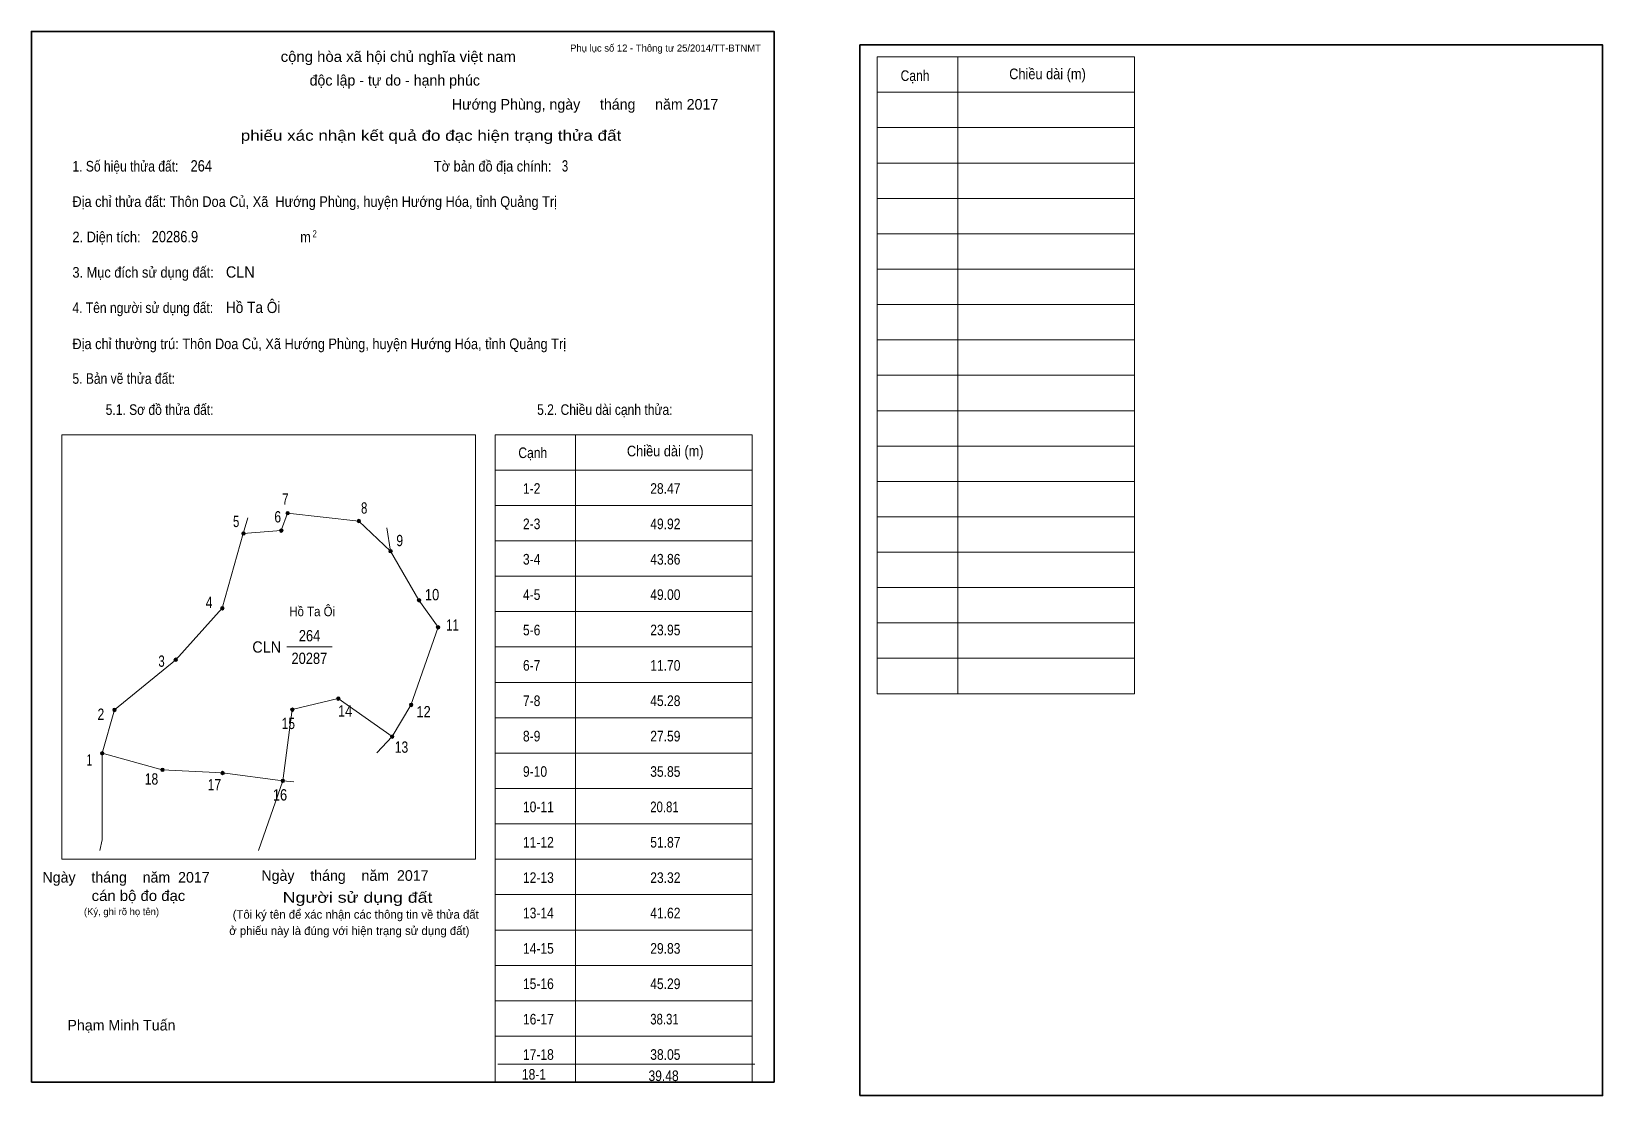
# Model space of a CAD drawing. Header units: centimetres. Extents: x 0 to 44.4, y -0.4 to 29.7.
import ezdxf
from ezdxf.enums import TextEntityAlignment as Align

# ---------------------------------------------------------------- set-up
doc = ezdxf.new("R2010")
doc.units = ezdxf.units.CM
doc.header["$LTSCALE"] = 0.12
for name, color, linetype in [('2', 7, 'Continuous'), ('30', 7, 'Continuous'), ('34', 7, 'Continuous')]:
    doc.layers.add(name, color=color, linetype=linetype)
for name, color, linetype, lineweight in [('32', 7, 'Continuous', 13), ('33', 7, 'Continuous', 13), ('6', 7, 'Continuous', 13), ('63', 7, 'Continuous', 13)]:
    doc.layers.add(name, color=color, linetype=linetype, lineweight=lineweight)

msp = doc.modelspace()

# ---------------------------------------------------------------- hatches: boundary and pattern name
at = {"layer": '32'}
for points in [[(7.2946, 16.0831, 1), (7.1946, 16.0831, 1)], [(6.0456, 15.5079, 1), (5.9456, 15.5079, 1)], [(7.1154, 15.5903, 1), (7.0154, 15.5903, 1)], [(9.3104, 15.8591, 1), (9.2104, 15.8591, 1)], [(10.2063, 15.008, 1), (10.1063, 15.008, 1)], [(5.4489, 13.3953, 1), (5.3489, 13.3953, 1)], [(11.0127, 13.6193, 1), (10.9127, 13.6193, 1)], [(11.5502, 12.8577, 1), (11.4502, 12.8577, 1)], [(4.1292, 11.9398, 1), (4.0292, 11.9398, 1)], [(8.728, 10.8419, 1), (8.628, 10.8419, 1)], [(10.7887, 10.6627, 1), (10.6887, 10.6627, 1)], [(2.4005, 10.5216, 1), (2.3005, 10.5216, 1)], [(7.4289, 10.5283, 1), (7.3289, 10.5283, 1)], [(10.2511, 9.7668, 1), (10.1511, 9.7668, 1)], [(2.0502, 9.295, 1), (1.9502, 9.295, 1)], [(3.7556, 8.826, 1), (3.6556, 8.826, 1)], [(5.4579, 8.7364, 1), (5.3579, 8.7364, 1)], [(7.1602, 8.5174, 1), (7.0602, 8.5174, 1)]]:
    msp.add_hatch(color=256, dxfattribs=at).paths.add_polyline_path(points)

# ---------------------------------------------------------------- linework, layer by layer
for centre in [(7.2446, 16.0831), (5.9956, 15.5079), (7.0654, 15.5903), (9.2604, 15.8591), (10.1563, 15.008), (5.3989, 13.3953), (10.9627, 13.6193), (11.5002, 12.8577), (4.0792, 11.9398), (8.678, 10.8419), (10.7387, 10.6627), (2.3505, 10.5216), (7.3789, 10.5283), (10.2011, 9.7668), (2.0002, 9.295), (3.7056, 8.826), (5.4079, 8.7364), (7.1102, 8.5174)]:
    msp.add_circle(centre, 0.05, dxfattribs=at)
at = {"layer": '33'}
msp.add_line((7.22, 12.3), (8.5, 12.3), dxfattribs=at)
at = {"layer": '6'}
for p, q in [((5.99, 15.51), (6.12, 15.95)), ((5.99, 15.51), (7.06, 15.59)), ((10.05, 15.67), (10.15, 15.01)), ((10.15, 15.01), (10.96, 13.62)), ((10.2, 9.77), (8.67, 10.84)), ((10.2, 9.77), (9.77, 9.31)), ((7.11, 8.52), (6.42, 6.55)), ((7.42, 8.49), (7.11, 8.52))]:
    msp.add_line(p, q, dxfattribs=at)
for points in [[(10.15, 15.01), (9.26, 15.86), (7.24, 16.08), (7.06, 15.59)], [(2, 9.3), (2.35, 10.52), (4.08, 11.94), (5.39, 13.4), (5.99, 15.51)], [(10.2, 9.77), (10.73, 10.66), (11.5, 12.86), (10.96, 13.62)], [(7.11, 8.52), (7.37, 10.53), (8.67, 10.84)], [(2, 9.3), (2, 6.85), (1.93, 6.55)], [(2, 9.3), (3.7, 8.83), (5.4, 8.74), (7.11, 8.52)]]:
    msp.add_lwpolyline(points, dxfattribs=at)
at = {"layer": '63'}
for p, q in [((23.92, 28.98), (31.19, 28.98)), ((23.92, 10.98), (23.92, 28.98)), ((26.2, 10.98), (26.2, 28.98)), ((31.19, 10.98), (31.19, 28.98)), ((23.92, 27.98), (31.19, 27.98)), ((23.92, 26.98), (31.19, 26.98)), ((23.92, 25.98), (31.19, 25.98)), ((23.92, 24.98), (31.19, 24.98)), ((23.92, 23.98), (31.19, 23.98)), ((23.92, 22.98), (31.19, 22.98)), ((23.92, 21.98), (31.19, 21.98)), ((23.92, 20.98), (31.19, 20.98)), ((23.92, 19.98), (31.19, 19.98)), ((23.92, 18.98), (31.19, 18.98)), ((0.86, 18.3), (12.56, 18.3)), ((0.86, 6.3), (0.86, 18.3)), ((12.56, 6.3), (12.56, 18.3)), ((13.11, 18.3), (20.38, 18.3)), ((13.11, 0), (13.11, 18.3)), ((15.39, 0), (15.39, 18.3)), ((20.38, 0), (20.38, 18.3)), ((23.92, 17.98), (31.19, 17.98)), ((13.11, 17.3), (20.38, 17.3)), ((23.92, 16.98), (31.19, 16.98)), ((13.11, 16.3), (20.38, 16.3)), ((23.92, 15.98), (31.19, 15.98)), ((13.11, 15.3), (20.38, 15.3)), ((23.92, 14.98), (31.19, 14.98)), ((13.11, 14.3), (20.38, 14.3)), ((23.92, 13.98), (31.19, 13.98)), ((13.11, 13.3), (20.38, 13.3)), ((23.92, 12.98), (31.19, 12.98)), ((13.11, 12.3), (20.38, 12.3)), ((23.92, 11.98), (31.19, 11.98)), ((13.11, 11.3), (20.38, 11.3)), ((23.92, 10.98), (31.19, 10.98)), ((13.11, 10.3), (20.38, 10.3)), ((13.11, 9.3), (20.38, 9.3)), ((13.11, 8.3), (20.38, 8.3)), ((13.11, 7.3), (20.38, 7.3)), ((0.86, 6.3), (12.56, 6.3)), ((13.11, 6.3), (20.38, 6.3)), ((13.11, 5.3), (20.38, 5.3)), ((13.11, 4.3), (20.38, 4.3)), ((13.11, 3.3), (20.38, 3.3)), ((13.11, 2.3), (20.38, 2.3)), ((13.11, 1.3), (20.38, 1.3)), ((13.19, 0.51), (20.46, 0.51))]:
    msp.add_line(p, q, dxfattribs=at)
at = {"layer": '63', "lineweight": 35}
for points in [[(0, 0), (0, 29.7), (21, 29.7), (21, 0)], [(23.43, -0.38), (23.43, 29.32), (44.43, 29.32), (44.43, -0.38)]]:
    msp.add_lwpolyline(points, close=True, dxfattribs=at)

# ---------------------------------------------------------------- texts
at = {"layer": '2', "width": 0.9}
msp.add_text('Hồ Ta Ôi', height=0.2687, dxfattribs=at).set_placement((7.94, 13.17), align=Align.CENTER)
at = {"layer": '30'}
for s, width, p in [('1-2', 0.85, (13.9, 16.63)), ('28.47', 0.85, (17.5, 16.63)), ('2-3', 0.85, (13.9, 15.63)), ('49.92', 0.85, (17.5, 15.63)), ('3-4', 0.85, (13.9, 14.63)), ('43.86', 0.85, (17.5, 14.63)), ('4-5', 0.85, (13.9, 13.63)), ('49.00', 0.85, (17.5, 13.63)), ('5-6', 0.85, (13.9, 12.63)), ('23.95', 0.85, (17.5, 12.63)), ('6-7', 0.85, (13.9, 11.63)), ('11.70', 0.85, (17.5, 11.63)), ('7-8', 0.85, (13.9, 10.63)), ('45.28', 0.85, (17.5, 10.63)), ('8-9', 0.85, (13.9, 9.63)), ('27.59', 0.85, (17.5, 9.63)), ('9-10', 0.85, (13.9, 8.63)), ('35.85', 0.85, (17.5, 8.63)), ('10-11', 0.85, (13.9, 7.63)), ('20.81', 0.8, (17.5, 7.63)), ('11-12', 0.85, (13.9, 6.63)), ('51.87', 0.85, (17.5, 6.63)), ('12-13', 0.85, (13.9, 5.63)), ('23.32', 0.85, (17.5, 5.63)), ('13-14', 0.85, (13.9, 4.63)), ('41.62', 0.85, (17.5, 4.63)), ('14-15', 0.85, (13.9, 3.63)), ('29.83', 0.85, (17.5, 3.63)), ('15-16', 0.85, (13.9, 2.63)), ('45.29', 0.85, (17.5, 2.63)), ('16-17', 0.85, (13.9, 1.63)), ('38.31', 0.8, (17.5, 1.63)), ('17-18', 0.85, (13.9, 0.63)), ('38.05', 0.85, (17.5, 0.63)), ('18-1', 0.85, (13.87, 0.07)), ('39.48', 0.85, (17.45, 0.03))]:
    msp.add_text(s, height=0.3, dxfattribs=dict(at, width=width)).set_placement(p)
at = {"layer": '32'}
for s, width, p in [('7', 0.75, (7.18, 16.32)), ('5', 0.75, (5.79, 15.69)), ('6', 0.8, (6.965, 15.82)), ('8', 0.75, (9.41, 16.07)), ('9', 0.8, (10.415, 15.15)), ('10', 0.85, (11.33, 13.62)), ('4', 0.8, (5.025, 13.4)), ('11', 0.75, (11.905, 12.76)), ('3', 0.75, (3.68, 11.74)), ('2', 0.8, (1.965, 10.24)), ('15', 0.8, (7.265, 9.98)), ('14', 0.85, (8.87, 10.33)), ('12', 0.85, (11.09, 10.31)), ('13', 0.8, (10.465, 9.31)), ('1', 0.65, (1.64, 8.95)), ('18', 0.8, (3.395, 8.41)), ('17', 0.8, (5.175, 8.25)), ('16', 0.85, (7.03, 7.96))]:
    msp.add_text(s, height=0.32, dxfattribs=dict(at, width=width)).set_placement(p, align=Align.CENTER)
at = {"layer": '33', "width": 0.95}
msp.add_text('CLN', height=0.32, dxfattribs=at).set_placement((7.06, 12.14), align=Align.RIGHT)
at = {"layer": '33', "width": 0.85}
for s, p in [('264', (7.865, 12.46)), ('20287', (7.86, 11.82))]:
    msp.add_text(s, height=0.32, dxfattribs=at).set_placement(p, align=Align.CENTER)
at = {"layer": '34'}
for s, width, p in [('264', 0.85, (4.5, 25.74)), ('3', 0.75, (15, 25.74)), ('20286.9', 0.85, (3.4, 23.74)), ('CLN', 0.95, (5.5, 22.74)), ('Hồ Ta Ôi', 0.9, (5.5, 21.74))]:
    msp.add_text(s, height=0.32, dxfattribs=dict(at, width=width)).set_placement(p)
at = {"layer": '63'}
for s, height, p in [('Phụ lục số 12 - Thông tư 25/2014/TT-BTNMT', 0.2, (20.63, 29.13)), ('Ngày    tháng    năm  2017', 0.3, (5.04, 5.64)), ('Ngày    tháng    năm  2017', 0.3, (11.23, 5.69)), ('(Ký, ghi rõ họ tên)', 0.2, (3.61, 4.72))]:
    msp.add_text(s, height=height, dxfattribs=at).set_placement(p, align=Align.RIGHT)
at = {"layer": '63', "width": 1.05}
msp.add_text('cộng hòa xã hội chủ nghĩa việt nam', height=0.3, dxfattribs=at).set_placement((10.375, 28.84), align=Align.CENTER)
at = {"layer": '63'}
for s, height, p in [('độc lập - tự do - hạnh phúc', 0.3, (10.275, 28.17)), ('Hướng Phùng, ngày     tháng     năm 2017', 0.3, (15.655, 27.49)), ('D', 0.00042, (2.0002, 9.31)), ('(Tôi ký tên để xác nhận các thông tin về thửa đất ', 0.24, (9.215, 4.62)), ('ở phiếu này là đúng với hiện trạng sử dụng đất)', 0.24, (8.99, 4.16)), ('Phạm Minh Tuấn', 0.3, (2.545, 1.46))]:
    msp.add_text(s, height=height, dxfattribs=at).set_placement(p, align=Align.CENTER)
for s, height, width, p in [('Cạnh', 0.3, 0.85, (24.58, 28.3)), ('Chiều dài (m)', 0.3, 0.9, (27.65, 28.35)), ('1. Số hiệu thửa đất:', 0.3, 0.85, (1.16, 25.74)), ('Tờ bản đồ địa chính:', 0.3, 0.9, (11.38, 25.74)), ('Địa chỉ thửa đất: Thôn Doa Củ, Xã  Hướng Phùng, huyện Hướng Hóa, tỉnh Quảng Trị', 0.3, 0.9, (1.16, 24.74)), ('2. Diện tích:', 0.3, 0.9, (1.16, 23.74)), ('2', 0.2, 0.8, (7.95, 23.88)), ('m', 0.3, 0.9, (7.6, 23.74)), ('3. Mục đích sử dụng đất:', 0.3, 0.9, (1.16, 22.74)), ('4. Tên người sử dụng đất:', 0.3, 0.85, (1.16, 21.74)), ('Địa chỉ thường trú: Thôn Doa Củ, Xã Hướng Phùng, huyện Hướng Hóa, tỉnh Quảng Trị', 0.3, 0.9, (1.16, 20.72)), ('5. Bản vẽ thửa đất:', 0.3, 0.85, (1.16, 19.74)), ('5.1. Sơ đồ thửa đất:', 0.3, 0.85, (2.1, 18.86)), ('5.2. Chiều dài cạnh thửa:', 0.3, 0.85, (14.3, 18.86)), ('Cạnh', 0.3, 0.85, (13.77, 17.64)), ('Chiều dài (m)', 0.3, 0.9, (16.84, 17.69))]:
    msp.add_text(s, height=height, dxfattribs=dict(at, width=width)).set_placement(p)
for s, width, p in [('phiếu xác nhận kết quả đo đạc hiện trạng thửa đất', 1.2, (16.68, 26.61)), ('cán bộ đo đạc', 1.05, (4.35, 5.12)), ('Người sử dụng đất', 1.25, (11.34, 5.07))]:
    msp.add_text(s, height=0.3, dxfattribs=dict(at, width=width)).set_placement(p, align=Align.RIGHT)

doc.saveas('drawing.dxf')
